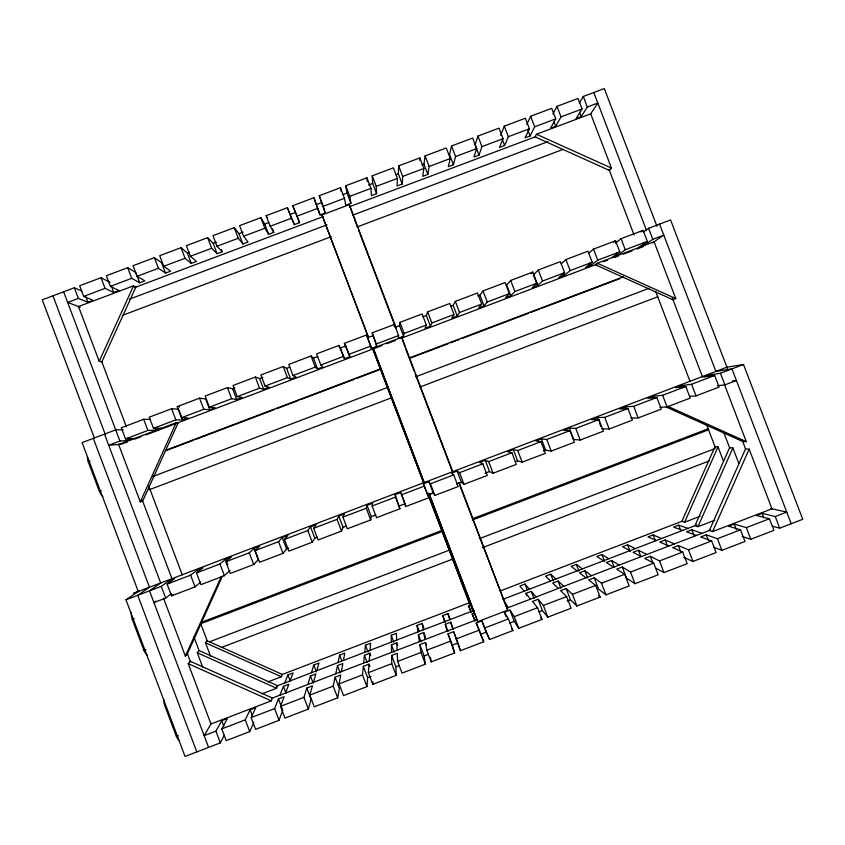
<?xml version="1.0" encoding="UTF-8"?>
<svg xmlns="http://www.w3.org/2000/svg" width="845" height="845" viewBox="0 0 845 845"><rect width="100%" height="100%" fill="white"/><g stroke="black" fill="none" stroke-linecap="round" stroke-linejoin="round"><path stroke-width="1.27" d="M316.632 205.81L320.086 214.926L325.23 212.993L319.23 195.723L340.44 187.748L344.454 198.321L345.774 205.261L350.918 203.328L347.02 193.082L345.732 185.763L366.92 177.799L370.944 188.361L371.451 195.607L376.574 193.674L372.687 183.439L372.222 175.802L393.39 167.849L397.403 178.411L397.097 185.953L402.22 184.03L402.695 176.415L398.682 165.863L419.828 157.909L423.852 168.461L422.722 176.32L427.845 174.387L429.133 166.476L425.119 155.924L446.255 147.981L450.269 158.533L448.336 166.687L453.448 164.754L455.55 156.547L451.536 145.995L472.651 138.052L476.675 148.604L473.918 157.054L479.03 155.131L481.946 146.618L477.932 136.066L499.025 128.144L503.05 138.686L499.49 147.442L504.592 145.52L508.32 136.7L504.296 126.158L525.379 118.237L529.403 128.767L525.03 137.83L530.142 135.908L534.674 126.792L555.735 118.87L551.711 108.34L530.649 116.251L526.794 124.521M402.22 184.03L398.333 173.795L398.682 165.863M426.334 644.756L425.479 642.496L419.838 644.661L424.127 655.973L425.415 664.159L402.051 673.127L397.604 661.413L397.256 653.322L391.615 655.488L395.904 666.8L396.199 675.366L372.793 684.355L372.941 681.82M394.224 326.571L394.372 324.448L372.17 332.856L376.743 346.503L371.367 348.541L366.614 334.947L344.39 343.355L349.862 356.685L344.485 358.713L338.834 345.468L316.6 353.875L320.804 364.987L322.959 366.867L317.583 368.906L315.248 367.089L311.034 355.988L288.768 364.406L292.983 375.518L296.035 377.06L290.648 379.099L287.416 377.62L283.202 366.508L260.904 374.948L265.119 386.07L269.08 387.263L263.682 389.302L259.542 388.172L237.244 396.622L233.04 385.489L255.338 377.06L259.605 378.549L262.848 377.324M372.793 684.355L368.357 672.641L369.001 664.159L363.35 666.325L362.505 674.88L366.941 686.605L343.535 695.593L339.099 683.869L340.736 675.007L335.074 677.172L333.236 686.108L337.673 697.833L314.245 706.832L309.809 695.097L312.439 685.855L306.777 688.02L303.946 697.347L308.383 709.082L284.923 718.092L280.487 706.346L284.121 696.713L278.459 698.889L274.625 708.596L279.061 720.341L255.581 729.351L251.145 717.606L255.781 707.582L250.109 709.758L245.272 719.855L221.781 728.876L226.217 740.632L249.708 731.612L253.88 722.274M369.244 660.927L369.835 653.217L364.438 655.287L363.677 663.071M370.057 650.27L370.596 643.225L365.441 645.2L364.734 652.308M366.941 686.605L367.638 677.648L363.35 666.325M419.542 160.244L419.828 157.909M394.372 324.448L398.587 335.539L398.227 338.37L403.593 336.342L399.516 325.61L399.917 322.357L422.109 313.96L426.324 325.04L425.067 328.209L430.422 326.181L431.858 322.948L427.644 311.858L449.815 303.471L454.029 314.551L451.874 318.058L457.24 316.03L459.564 312.46L481.713 304.073L477.499 293.004L455.349 301.38L453.152 305.309L451.008 306.122M427.845 174.387L423.958 164.162L425.119 155.924M424.253 482.928L373.184 348.108L401.745 337.303L404.871 346.725M338.782 516.094L343.059 527.386L341.507 531.051L318.1 539.966L313.675 528.273L337.07 519.358L338.782 516.094L344.422 513.94L342.922 517.129L347.348 528.822L370.712 519.907L371.272 516.633L366.994 505.342L372.634 503.197L372.117 506.007L376.553 517.689L399.886 508.785L395.185 494.6L400.815 492.455L405.727 506.556L429.038 497.673L423.345 483.868L428.975 481.724L430.432 483.784L434.869 495.445L458.17 486.562L453.733 474.901L451.483 473.147L457.113 471.003L459.553 472.682L463.989 484.343L487.269 475.471L482.833 463.81L479.601 462.437L485.22 460.293L488.653 461.602L511.901 452.74L516.337 464.38L493.079 473.253L489.508 471.552L485.22 460.293M337.673 697.833L339.363 688.495L335.074 677.172M341.359 671.627L342.848 663.557L337.451 665.628L335.782 673.761M343.419 660.484L344.792 653.111L339.627 655.097L338.095 662.522M403.593 336.342L404.132 333.437L399.917 322.357M451.536 145.995L449.561 154.529L453.448 164.754M370.712 519.907L366.276 508.225L366.994 505.342M308.383 709.082L311.066 699.354L306.777 688.02M313.453 682.327L315.85 673.919L310.442 675.989L307.865 684.471M316.769 670.698L318.956 663.019L313.791 664.994L311.425 672.747M477.932 136.066L475.133 144.917L479.03 155.131M430.422 326.181L426.345 315.449L427.644 311.858M279.061 720.341L282.748 710.222L278.459 698.889M285.515 693.037L288.821 684.281L283.413 686.351L279.917 695.181M290.078 680.933L293.109 672.916L287.934 674.901L284.744 682.971M500.705 135.306L504.296 126.158M271.298 700.843L272.47 698.044L190.231 661.234L188.224 663.663L210.986 723.975L271.298 700.843L188.224 663.663M261.855 693.893L276.558 688.252L277.625 685.707L199.082 650.544L193.938 636.908M267.897 681.915L281.364 676.76L282.336 674.426L207.173 640.774L205.493 642.791L210.585 656.259M684.577 522.242L718.018 446.889L714.997 446.678L681.862 521.333L684.577 522.242L700.262 516.232M697.959 526.699L732.879 447.966L729.584 447.723L694.991 525.706L697.959 526.699L714.859 520.224M712.61 531.579L749.145 449.128L745.533 448.875L709.356 530.502L712.61 531.579L771.981 508.817L749.145 449.128M163.571 598.334L185.372 656.121L221.327 576.448M222.436 576.153L187.41 653.776L185.372 656.121M140.291 501.867L176.172 422.701L178.2 422.701L142.668 501.117L140.291 501.867L118.627 444.481L176.172 422.701M99.203 361.301L133.552 285.821L135.876 287.078L101.854 361.871L99.203 361.301L78.522 306.524L133.552 285.821M536.469 134.239L535.107 136.879L609.403 170.415L611.453 168.092L590.718 113.843L536.469 134.239L611.453 168.092M139.066 590.951L125.979 599.802L185.044 756.433L220.334 742.882L224.316 735.266M552.926 113.938L556.982 106.354L578.022 98.442L582.047 108.973L576.058 118.638L581.159 116.716L587.307 106.988L597.806 103.048L590.232 114.561M221.781 728.876L227.411 718.461L221.739 720.648L215.897 731.136L204.141 735.646L211.44 723.204M555.735 118.87L550.56 128.229L555.661 126.306L561.006 116.885L582.047 108.973M579.269 103.164L583.282 96.467L604.302 88.567L657.019 226.418M288.8 548.067L286.539 548.933L282.99 553.359L259.563 562.284L255.137 550.581L278.565 541.656L282.262 537.631L287.913 535.476L284.416 539.427L288.853 551.12L312.249 542.205L314.805 538.159L317.065 537.293M313.675 528.273L316.178 524.713L310.527 526.857L307.823 530.502L284.416 539.427M477.805 295.982L479.939 295.169L483.023 290.912L505.152 282.536L509.366 293.606L505.437 297.778L510.792 295.761L514.901 291.514L537.008 283.138L532.783 272.079L510.686 280.445L506.704 285.05L510.792 295.761M481.713 304.073L478.671 307.918L484.027 305.89L487.248 301.982L509.366 293.606M202.8 667.455L197.255 652.752L199.082 650.544M229.935 570.512L224.39 575.698L200.92 584.645L196.494 572.931L219.964 563.985L225.657 559.2L231.319 557.045L225.826 561.756L230.262 573.459L253.711 564.523L258.253 559.717L253.975 548.416L259.626 546.25L255.137 550.581M531.23 273.706L532.783 272.079M561.122 263.936L565.918 259.542L587.983 251.197L592.208 262.246L570.132 270.601L564.249 275.512L558.904 277.54L564.618 272.692L560.393 261.633L538.307 269.988L533.448 274.931L537.526 285.631L532.181 287.659L537.008 283.138M225.826 561.756L249.275 552.82L253.975 548.416M537.526 285.631L542.532 281.047L564.618 272.692M125.979 599.802L161.258 586.356L168.947 580.811L174.63 578.645L167.13 584.117L171.556 595.841L195.058 586.884L200.656 582.11M588.754 253.109L593.496 249.117L615.551 240.772L619.765 251.81L612.287 257.324L617.621 255.306L625.279 249.729L647.302 241.385L643.087 230.347L621.054 238.681L615.413 243.138M171.556 595.841L173.394 594.373M613.713 242.24L615.551 240.772M155.924 601.038L153.927 602.569L165.683 598.08L171.345 593.623M196.494 572.931L202.99 567.84L197.318 569.995L190.621 575.17L167.13 584.117M592.208 262.246L585.606 267.432L590.94 265.404L597.721 260.165L619.765 251.81M597.362 263.239L595.366 264.76L673.021 299.774L675.768 298.591L654.051 241.776L597.362 263.239L675.768 298.591M641.028 231.9L643.087 230.347M643.341 232.185L648.59 228.266L670.581 219.943L727.45 368.61M160.687 582.955L149.502 590.835L208.578 747.402M647.302 241.385L638.936 247.236L644.27 245.219L652.815 239.304L663.8 235.142L652.361 242.927M149.481 587.222L137.746 595.324L196.811 751.913M138.136 591.299L133.468 593.391L137.45 592.049L135.517 592.789M391.562 652.372L391.425 644.946L396.812 642.876L397.72 645.274M419.405 641.693L418.359 634.616L423.746 632.546L425.563 637.341M447.216 631.025L445.283 624.297L450.66 622.226L453.395 629.419M474.911 621.17L472.175 613.977L474.33 613.153M526.815 595.778L525.896 593.38L531.262 591.331L536.079 596.95M563.795 586.324L558.091 581.043L552.725 583.103L558.249 588.447M591.489 575.698L584.888 570.766L579.533 572.826L585.955 577.822M619.153 565.094L611.664 560.499L606.309 562.559L613.628 567.206M646.805 554.489L638.419 550.243L633.074 552.292L641.27 556.612M674.426 543.895L665.152 539.997L659.808 542.046L668.902 546.018M702.015 533.311L691.865 529.762L686.52 531.801L696.502 535.424M271.678 698.35L477.52 619.406M507.074 608.073L710.592 530.026M163.539 699.322A9.95 2.493 71.8 0 0 164.617 705.248L176.394 736.481L178.348 735.731M428.922 493.48L477.763 621.656L507.676 610.185L459.257 482.791L456.87 483.699M425.479 642.496L426.82 650.206L431.256 661.91L454.61 652.953L448.03 633.845L453.67 631.69L457.525 641.862M480.066 633.211L476.2 623.04L481.84 620.885L489.593 639.517L512.894 630.571L508.458 618.889L504.349 612.245L509.979 610.09L514.278 616.649L518.724 628.331L542.004 619.396L537.557 607.713L532.477 601.46L538.096 599.306L543.377 605.485L547.824 617.167L571.083 608.231L566.646 596.559L560.573 590.687L566.182 588.532L572.456 594.331L576.903 606.002L600.14 597.077L595.693 585.416L588.638 579.913L594.257 577.769L601.503 583.187L605.949 594.848L629.166 585.934L624.719 574.273L616.692 569.16L622.29 567.006L630.518 572.054L634.965 583.715L658.17 574.801L653.724 563.15L644.714 558.418L650.312 556.263L659.512 560.922L663.959 572.583L687.143 563.678L682.697 552.028L672.704 547.676L678.303 545.532L688.485 549.81L711.638 540.927L716.085 552.567L692.932 561.46L683.742 557.299M713.962 547.338L721.873 550.348L745.005 541.465L740.558 529.836L717.426 538.709L706.272 534.8L700.674 536.945L711.638 540.927M742.195 536.501L750.782 539.247L773.904 530.375L769.457 518.745L746.336 527.618L734.21 524.08L728.622 526.224L740.558 529.836M770.619 508.51L786.758 512.102L775.224 516.527L762.127 513.38L756.55 515.513L769.457 518.745M251.145 717.606L274.625 708.596M280.487 706.346L303.946 697.347M309.809 695.097L333.236 686.108M339.099 683.869L362.505 674.88M368.357 672.641L391.763 663.652L391.615 655.488M397.604 661.413L420.979 652.446L419.838 644.661M426.82 650.206L450.163 641.249M455.994 639.01L479.326 630.064L483.762 641.756L460.44 650.713L453.67 631.69M485.157 627.824L508.458 618.889M514.278 616.649L537.557 607.713M543.377 605.485L566.646 596.559M572.456 594.331L595.693 585.416M601.503 583.187L624.719 574.273M630.518 572.054L653.724 563.15M659.512 560.922L682.697 552.028M367.638 677.648L371.029 676.349M395.904 666.8L399.294 665.501M424.127 655.973L428.637 654.241M454.61 652.953L452.318 645.147L457.958 642.992L460.44 650.713M489.593 639.517L486.128 632.176L480.499 634.341L483.762 641.756M509.767 623.103L514.267 621.381L518.724 628.331M539.015 611.886L542.384 610.586L547.824 617.167M567.111 601.101L570.481 599.813L576.903 606.002M772.446 526.224L779.671 528.157L802.75 519.305L743.505 364.48L726.922 367.205L138.274 591.5M200.624 622.596L442.104 530.375M472.904 518.608L708.226 428.753M201.194 623.557L442.664 531.336M472.228 520.045L708.765 429.714M131.398 612.583A9.834 2.514 70.6 0 0 132.253 619.427L144.02 650.618L145.974 649.879M209.507 641.83L449.751 550M479.316 538.698L714.627 448.748M221.327 647.534L452.962 558.957M482.527 547.644L709.24 460.958M282.019 674.553L469.387 602.749M500.208 590.94L682.644 521.038M391.372 642.105L391.246 635.313L396.4 633.338L396.696 640.066M417.969 631.902L417.018 625.437L422.173 623.462L423.905 628.046M444.544 621.719L442.769 615.561L447.913 613.597L450.089 619.322M471.109 612.583L468.5 605.707L471.584 604.524M529.424 589.176L525.03 584.043L519.897 586.007L524.132 591.215M555.915 579.026L550.697 574.209L545.564 576.174L550.613 581.054M582.363 568.886L576.343 564.375L571.209 566.34L577.082 570.914M608.801 558.746L601.957 554.563L596.834 556.517L603.52 560.774M635.218 548.627L627.56 544.75L622.448 546.704L629.937 550.644M661.614 538.508L653.143 534.948L648.03 536.902L656.333 540.525M687.988 528.4L678.704 525.146L673.592 527.111L682.707 530.417M276.431 686.161L474.193 610.354M502.923 599.337L696.998 524.946M515.344 461.708L517.594 460.852L522.147 462.173L545.384 453.311L540.948 441.671L517.721 450.522L513.306 449.593L507.687 451.737L511.901 452.74M543.409 451.008L545.648 450.153L551.193 451.093L574.399 442.241L569.963 430.612L546.757 439.453L541.37 438.904L535.751 441.037L540.948 441.671M569.403 428.225L573.681 439.463L580.209 440.034L603.393 431.193L598.957 419.564L575.772 428.394L569.403 428.225L563.795 430.358L569.963 430.612M601.693 428.785L609.192 428.985L632.366 420.145L627.93 408.526L604.756 417.356L597.415 417.546L591.806 419.68L598.957 419.564M630.888 418.085L638.155 417.937L661.297 409.117L656.861 397.499L633.718 406.318L625.395 406.889L619.797 409.012L627.93 408.526M659.998 407.322L667.085 406.91L690.217 398.09L685.781 386.482L662.649 395.291L653.354 396.231L647.766 398.365L656.861 397.499M689.488 396.463L695.995 395.882L719.095 387.073L714.659 375.465L691.559 384.274L681.292 385.584L675.704 387.718L685.781 386.482M342.922 517.129L366.276 508.225M372.117 506.007L395.46 497.113L395.185 494.6M401.291 494.885L424.612 486.002M430.432 483.784L453.733 474.901M459.553 472.682L482.833 463.81M714.659 375.465L703.621 377.081L709.198 374.948L720.436 373.268L743.505 364.48M432.936 492.825L429.344 494.198L477.763 621.656M343.059 527.386L346.45 526.097M371.272 516.633L375.782 514.911M399.463 505.88L405.104 503.736L401.248 493.586M423.345 483.868L427.633 495.149L433.263 492.994L434.869 495.445M456.891 483.984L461.391 482.273L463.989 484.343M485.009 473.274L489.508 471.552M717.289 385.732L724.873 384.876L736.396 380.482L732.647 380.937M132.253 619.427L134.207 618.677M150.262 419.405L143.682 419.3L121.3 427.771L125.514 438.914L134.006 438.407L128.588 440.456L119.916 441.037L108.72 445.273L119.958 444.375M178.622 409.191L171.63 408.726L149.269 417.187L153.484 428.33L161.068 428.161L155.649 430.211L147.886 430.443L125.514 438.914M153.484 428.33L175.844 419.859L182.7 419.965L188.097 417.926L181.432 417.747L177.218 406.614L199.557 398.164L205.641 398.967L209.718 409.74L215.116 407.691L209.349 407.174L205.134 396.051L227.453 387.601L232.639 388.753L234.794 387.939M283.202 366.508L286.571 368.346L289.803 367.121M311.034 355.988L313.506 358.153L317.804 356.527M338.834 345.468L340.408 347.971L345.785 345.943L349.862 356.685M367.29 337.799L372.666 335.771M395.217 327.237L399.516 325.61M423.123 316.674L426.345 315.449M181.432 417.747L203.772 409.286L209.718 409.74M209.349 407.174L231.667 398.724L236.706 399.516L242.103 397.477L237.244 396.622M265.119 386.07L287.416 377.62M292.983 375.518L315.248 367.089M320.804 364.987L343.049 356.569M348.605 354.456L370.828 346.049L366.614 334.947M376.743 346.503L376.384 343.947L398.587 335.539M404.132 333.437L426.324 325.04M431.858 322.948L454.029 314.551M121.205 444.28L127.373 441.946M134.777 439.146L140.946 436.812M145.879 434.943L381.929 345.573M386.852 343.704L395.46 340.45M401.153 338.285L597.246 264.052M603.414 261.718L607.566 260.144M614.516 257.514L618.551 255.982M623.441 254.134L631.976 250.902M636.866 249.053L642.961 246.74M102.932 496.638A9.337 2.292 68.8 0 1 99.404 491.452L88.218 461.792L90.077 461.085M165.483 450.353L380.261 368.948M409.888 357.731L623.441 276.801M165.462 450.871L193.854 440.108M196.325 439.178L274.097 409.698M276.568 408.769L298.792 400.34M301.264 399.41L354.351 379.289M356.812 378.359L379.035 369.93M411.135 357.773L448.167 343.735M450.638 342.795L459.279 339.521M461.75 338.591L528.41 313.326M530.882 312.386L539.522 309.112M541.994 308.182L619.765 278.702M99.404 491.452L101.263 490.744M152.787 476.527L388.563 387.094M415.729 376.796L649.034 288.303M149.079 489.815L391.731 397.731M420.06 386.978L657.78 296.764M81.88 291.039L74.328 287.775L42.25 299.838L94.365 437.932M109.913 282.241L101.041 277.73L79.673 285.768L83.687 296.394L93.098 300.313L87.922 302.267L78.342 298.401L67.653 302.415L80.212 307.168M221.39 249.444L222.256 251.725L217.102 253.669L213.215 243.402L207.648 237.656L186.354 245.663L190.379 256.267L196.473 261.432L191.308 263.376L187.421 253.099L181.031 247.669L159.726 255.676L163.74 266.281L170.658 271.139L165.493 273.083L161.606 262.806L154.392 257.683L133.066 265.7L137.07 276.315L144.822 280.857L139.657 282.8L135.77 272.512L127.722 267.707L106.375 275.724L110.389 286.349L118.976 290.585L113.8 292.528L105.055 288.356L101.041 277.73M272.491 228.921L273.791 232.343L268.647 234.276L264.749 224.02L260.841 217.672L239.589 225.657L243.603 236.251L248.039 242.029L242.895 243.973L238.998 233.706L234.266 227.654L212.972 235.66L216.985 246.254L222.256 251.725M273.791 232.343L270.168 226.259L266.154 215.676L287.395 207.69L294.377 224.601L299.521 222.668L295.623 212.412L290.479 214.345M299.521 222.668L292.708 205.694L313.928 197.719L320.086 214.926M187.421 253.099L189.481 252.317M213.215 243.402L216.309 242.23M238.998 233.706L243.117 232.153M264.749 224.02L268.868 222.467M321.332 202.747L316.199 204.68L313.928 197.719M342.912 194.635L347.02 193.082M368.578 184.981L372.687 183.439M396.273 174.566L398.333 173.795M421.908 164.933L423.958 164.162M83.687 296.394L105.055 288.356M110.389 286.349L131.736 278.322L139.657 282.8M137.07 276.315L158.406 268.287L165.493 273.083M163.74 266.281L185.044 258.274L191.308 263.376M190.379 256.267L211.672 248.261L217.102 253.669M216.985 246.254L238.279 238.248L242.895 243.973M243.603 236.251L264.855 228.256L268.647 234.276M270.168 226.259L291.409 218.274L294.377 224.601M296.722 216.278L317.942 208.292M325.23 212.993L323.244 206.296L344.454 198.321M350.918 203.328L349.756 196.325L370.944 188.361M376.574 193.674L376.236 186.375L397.403 178.411M402.695 176.415L423.852 168.461M429.133 166.476L450.269 158.533M455.55 156.547L476.675 148.604M481.946 146.618L503.05 138.686M508.32 136.7L529.403 128.767M368.483 337.694L321.987 214.936L349.302 204.659L396.136 327.871M134.45 287.617L323.382 216.542M349.312 206.782L535.762 136.637M129.496 299.162L326.941 224.844M352.861 215.084L547.835 141.696M122.673 315.248L331.261 236.695M357.171 226.935L563.288 149.311M715.916 371.409L731.96 368.874L791.205 523.731M123.254 429.704L115.702 429.883L82.102 442.6L138.337 591.669M724.429 384.486L746.293 441.671L742.713 441.491L666.156 407.026M177.218 406.614L179.489 406.794M205.493 642.791L281.364 676.76M197.255 652.752L276.558 688.252M667.719 406.287L746.293 441.671M655.646 568.083L663.959 572.583M634.965 583.715L626.589 578.276L622.29 567.006M605.949 594.848L598.545 589.039L594.257 577.769M598.334 595.609L600.14 597.077M525.896 593.38L530.533 599.073M540.504 617.494L542.004 619.396M504.423 601.619L508.341 607.587M507.676 610.185L459.469 484.639M511.679 628.564L512.894 630.571M266.154 215.676L267.4 217.809M427.633 495.149L429.038 497.673M344.39 343.355L345.785 345.943M468.5 605.707L471.087 611.537M472.175 613.977L475.017 620.367M476.2 623.04L479.326 630.064M292.708 205.694L295.137 211.292M720.436 373.268L724.873 384.876M775.224 516.527L779.671 528.157M659.575 224.105L715.979 371.578M742.259 440.298L745.586 448.991M762.127 513.38L763.848 517.869M732.879 447.966L738.91 463.725M648.59 228.266L652.815 239.304M593.792 92.517L646.499 230.4M672.388 298.105L702.522 376.944M723.679 432.291L729.816 448.315M643.362 242.842L644.27 245.219M718.018 446.889L723.573 461.444M583.282 96.467L587.307 106.988M691.559 384.274L695.995 395.882M746.336 527.618L750.782 539.247M609.034 169.444L634.003 234.762M655.667 291.462L690.059 381.444M706.547 424.581L715.504 447.998M579.427 112.184L581.159 116.716M681.292 385.584L682.147 387.834M734.21 524.08L736.365 529.709M621.054 238.681L625.279 249.729M616.713 252.93L617.621 255.306M556.982 106.354L561.006 116.885M662.649 395.291L667.085 406.91M717.426 538.709L721.873 550.348M553.929 121.775L555.661 126.306M653.354 396.231L654.21 398.47M706.272 534.8L708.416 540.43M593.496 249.117L597.721 260.165M590.032 263.027L590.94 265.404M691.865 529.762L694.146 535.719M530.649 116.251L534.674 126.792M633.718 406.318L638.155 417.937M688.485 549.81L692.932 561.46M527.977 130.236L530.142 135.908M678.704 525.146L680.447 529.72M625.395 406.889L626.251 409.128M678.303 545.532L680.88 552.281M565.918 259.542L570.132 270.601M563.34 273.136L564.249 275.512M665.152 539.997L667.434 545.965M502.437 139.837L504.592 145.52M653.143 534.948L655.319 540.652M604.756 417.356L609.192 428.985M597.415 417.546L598.693 420.916M599.549 423.165L600.837 426.535M650.312 556.263L652.889 563.023M538.307 269.988L542.532 281.047M638.419 550.243L640.7 556.221M627.56 544.75L630.18 551.605M575.772 428.394L580.209 440.034M510.686 280.445L514.901 291.514M611.664 560.499L614.399 567.671M601.957 554.563L604.576 561.418M546.757 439.453L551.193 451.093M541.37 438.904L545.648 450.153M483.023 290.912L487.248 301.982M479.939 295.169L484.027 305.89M584.888 570.766L587.624 577.948M576.343 564.375L578.952 571.241M517.721 450.522L522.147 462.173M513.306 449.593L517.594 460.852M566.182 588.532L570.481 599.813M455.349 301.38L459.564 312.46M453.152 305.309L457.24 316.03M558.091 581.043L560.827 588.226M550.697 574.209L553.306 581.075M488.653 461.602L493.079 473.253M538.096 599.306L542.384 610.586M531.262 591.331L533.998 598.513M372.222 175.802L376.236 186.375M525.03 584.043L527.206 589.768M457.113 471.003L461.391 482.273M509.979 610.09L514.267 621.381M345.732 185.763L349.756 196.325M401.745 337.303L452.698 471.362M405.811 349.186L414.219 371.314M415.159 373.775L452.075 470.918M504.349 612.245L506.07 616.765M357.615 227.611L349.302 204.659M358.555 230.072L395.555 327.448M428.975 481.724L433.263 492.994M481.84 620.885L486.128 632.176M372.17 332.856L376.384 343.947M319.23 195.723L323.244 206.296M373.184 348.108L424.602 483.477M428.341 493.322L473.675 612.688L428.457 493.998M321.987 214.936L368.336 336.975M372.55 348.077L423.588 482.442M428.267 494.779L469.947 604.492L428.436 495.54M372.698 348.784L423.757 483.203M442.769 615.561L445.378 622.448M287.395 207.69L291.409 218.274M340.408 347.971L344.485 358.713M445.283 624.297L448.008 631.49M448.03 633.845L452.318 645.147M395.46 497.113L399.886 508.785M417.018 625.437L419.194 631.173M260.841 217.672L264.855 228.256M313.506 358.153L317.583 368.906M418.359 634.616L421.095 641.809M420.979 652.446L425.415 664.159M391.246 635.313L393.854 642.2M234.266 227.654L238.279 238.248M286.571 368.346L290.648 379.099M391.425 644.946L394.15 652.139M337.07 519.358L341.507 531.051M391.763 663.652L396.199 675.366M369.835 653.217L370.744 655.614M365.441 645.2L368.05 652.097M207.648 237.656L211.672 248.261M369.001 664.159L369.856 666.42M259.605 378.549L263.682 389.302M364.438 655.287L367.174 662.491M255.338 377.06L259.542 388.172M310.527 526.857L314.805 538.159M307.823 530.502L312.249 542.205M339.627 655.097L341.803 660.843M181.031 247.669L185.044 258.274M232.639 388.753L236.706 399.516M337.451 665.628L340.186 672.842M227.453 387.601L231.667 398.724M282.262 537.631L286.539 548.933M278.565 541.656L282.99 553.359M313.791 664.994L316.4 671.891M154.392 257.683L158.406 268.287M310.442 675.989L313.168 683.193M199.557 398.164L203.772 409.286M249.275 552.82L253.711 564.523M287.934 674.901L290.11 680.658M127.722 267.707L131.736 278.322M179.077 410.395L182.7 419.965M283.413 686.351L286.138 693.565M171.63 408.726L175.844 419.859M225.657 559.2L227.791 564.861M219.964 563.985L224.39 575.698M111.202 285.673L113.8 292.528M154.751 427.813L155.649 430.211M143.682 419.3L147.886 430.443M197.318 569.995L198.174 572.266M250.109 709.758L252.254 715.43M85.757 296.542L87.922 302.267M190.621 575.17L195.058 586.884M245.272 719.855L249.708 731.612M74.328 287.775L78.342 298.401M101.727 361.544L126.412 426.894M148.762 486.086L182.288 574.864M200.909 624.18L207.426 641.45M127.679 438.059L128.588 440.456M63.639 291.789L119.916 441.037M142.277 500.092L172.084 579.026M168.947 580.811L169.803 583.071M221.739 720.648L223.883 726.32M52.95 295.813L105.065 433.886M104.505 434.119L160.751 583.135M187.21 653.238L190.495 661.952M161.258 586.356L165.683 598.08M215.897 731.136L220.334 742.882M93.309 438.365L149.544 587.402M447.913 613.597L449.857 619.681M450.66 622.226L452.783 628.891M405.304 504.676L405.727 506.556M370.828 346.049L371.367 348.541M340.44 187.748L341.158 191.382M430.401 657.283L431.256 661.91M422.173 623.462L423.282 629.863M423.746 632.546L424.972 639.559M366.92 177.799L367.237 181.58M396.812 642.876L397.129 650.238M88.218 461.792A9.337 2.292 68.5 0 1 87.447 456.976M147.484 655.245A9.865 2.514 71 0 1 144.02 650.618M179.478 740.611A9.992 2.482 72.1 0 1 176.394 736.481"/></g></svg>
